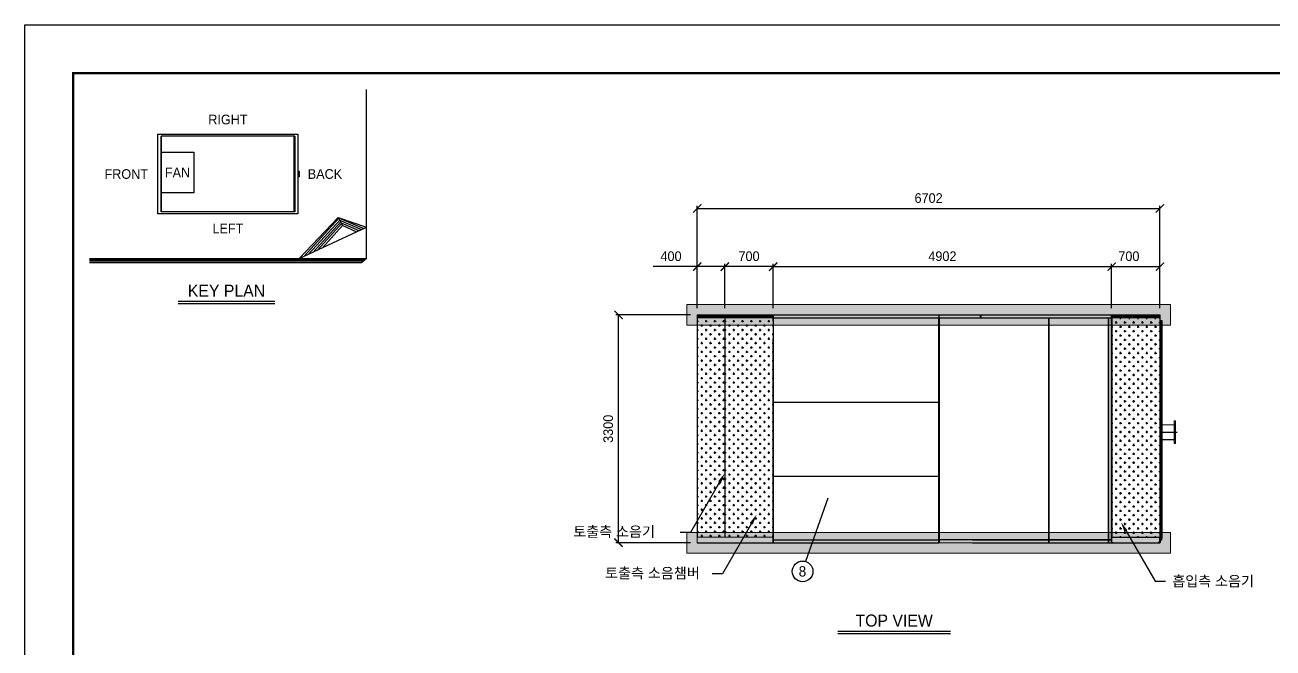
# Model space of a CAD drawing. Header units: millimetres. Extents: x 2458 to 31865, y 2044 to 22839.
# Drawn here: x 2458 to 20536, y 13812 to 22839 of the extents above; entities that cross this region are included whole.
import ezdxf
from ezdxf import colors
from ezdxf.entities.mleader import LeaderData, LeaderLine
from ezdxf.enums import TextEntityAlignment as Align
from ezdxf.math import Vec2, Vec3

# ---------------------------------------------------------------- set-up
doc = ezdxf.new("R2010")
doc.units = ezdxf.units.MM
doc.linetypes.add('CENTER', pattern=[2, 1.25, -0.25, 0.25, -0.25])
for name, color, linetype in [('center', 1, 'CENTER'), ('SMS', 220, 'Continuous'), ('냉각탑', 4, 'Continuous'), ('냉각탑_box', 1, 'Continuous'), ('냉각탑_dim', 1, 'Continuous'), ('냉각탑_form', 1, 'Continuous'), ('냉각탑_text', 3, 'Continuous'), ('냉각탑_찬넬방진', 1, 'Continuous')]:
    doc.layers.add(name, color=color, linetype=linetype)
doc.styles.add('HY울릉도L', font='')
doc.styles.get("Standard").update_dxf_attribs({"font": 'arial.ttf'})
doc.styles.add('돋움', font='Dotum.ttf')
doc.styles.get('HY울릉도L').set_extended_font_data('HY울릉도L')
doc.dimstyles.new('성지DIM', dxfattribs={"dimtxt": 3.5, "dimasz": 3, "dimexe": 1, "dimexo": 2.5, "dimgap": 2, "dimtad": 1, "dimdec": 0, "dimzin": 3, "dimdsep": 46, "dimtxsty": 'HY울릉도L', "dimblk": 'ARCHTICK', "dimcen": -2, "dimclrd": 256, "dimclre": 256, "dimclrt": 7, "dimadec": 0, "dimazin": 0, "dimtfac": 1, "dimtdec": 0, "dimtofl": 0, "dimtmove": 0, "dimatfit": 3, "dimfxl": 1, "dimtolj": 1, "dimtzin": 0, "dimlwe": -1, "dimarcsym": 0})

# ---------------------------------------------------------------- blocks, each defined once
blk = doc.blocks.new('냉각탑form')
at = {"layer": 'Defpoints'}
blk.add_lwpolyline([(0, 297.07), (420.1, 297.07), (420.1, 0), (0, 0)], close=True, dxfattribs=at)
at = {"layer": '냉각탑_form', "const_width": 0.5}
blk.add_lwpolyline([(10, 287.07), (10, 10), (410.1, 10), (410.1, 287.07)], close=True, dxfattribs=at)
blk = doc.blocks.new('_ArchTick')
at = {"color": 0, "linetype": 'ByBlock', "const_width": 0.15}
blk.add_lwpolyline([(-0.5, -0.5), (0.5, 0.5)], dxfattribs=at)
blk = doc.blocks.new('*D406')
at = {"layer": 'Defpoints', "color": 0, "transparency": 16777216}
for p in [(18198, 19338), (13296, 18638), (18198, 18638)]:
    blk.add_point(p, dxfattribs=at)
at = {"layer": '냉각탑_dim', "transparency": 16777216}
for p, q in [((13296, 18738), (13296, 19378)), ((18198, 18738), (18198, 19378))]:
    blk.add_line(p, q, dxfattribs=at)
at = {"layer": '냉각탑_dim', "lineweight": -2, "transparency": 16777216}
blk.add_line((13296, 19338), (18198, 19338), dxfattribs=at)
at = {"layer": '냉각탑_dim', "lineweight": -2, "transparency": 16777216, "xscale": 120, "yscale": 120, "zscale": 120, "rotation": 180}
blk.add_blockref('_ArchTick', (13296, 19338), dxfattribs=at)
at = {"layer": '냉각탑_dim', "lineweight": -2, "transparency": 16777216, "xscale": 120, "yscale": 120, "zscale": 120}
blk.add_blockref('_ArchTick', (18198, 19338), dxfattribs=at)
at = {"layer": '냉각탑_dim', "color": 7, "transparency": 16777216, "insert": (15747, 19488), "char_height": 140, "attachment_point": 5, "style": 'HY울릉도L'}
blk.add_mtext('\\A1;4902', dxfattribs=at)
blk = doc.blocks.new('*D409')
at = {"layer": 'Defpoints', "color": 0, "transparency": 16777216}
for p in [(18898, 19338), (18198, 18638), (18898, 18638)]:
    blk.add_point(p, dxfattribs=at)
at = {"layer": '냉각탑_dim', "transparency": 16777216}
for p, q in [((18198, 18738), (18198, 19378)), ((18898, 18738), (18898, 19378))]:
    blk.add_line(p, q, dxfattribs=at)
at = {"layer": '냉각탑_dim', "lineweight": -2, "transparency": 16777216}
blk.add_line((18198, 19338), (18898, 19338), dxfattribs=at)
at = {"layer": '냉각탑_dim', "lineweight": -2, "transparency": 16777216, "xscale": 120, "yscale": 120, "zscale": 120, "rotation": 180}
blk.add_blockref('_ArchTick', (18198, 19338), dxfattribs=at)
at = {"layer": '냉각탑_dim', "lineweight": -2, "transparency": 16777216, "xscale": 120, "yscale": 120, "zscale": 120}
blk.add_blockref('_ArchTick', (18898, 19338), dxfattribs=at)
at = {"layer": '냉각탑_dim', "color": 7, "transparency": 16777216, "insert": (18448, 19488), "char_height": 140, "attachment_point": 5, "style": 'HY울릉도L'}
blk.add_mtext('\\A1;700', dxfattribs=at)
blk = doc.blocks.new('*D407')
at = {"layer": 'Defpoints', "color": 0, "transparency": 16777216}
for p in [(12596, 19338), (12596, 18636), (13296, 18638)]:
    blk.add_point(p, dxfattribs=at)
at = {"layer": '냉각탑_dim', "transparency": 16777216}
for p, q in [((12596, 18736), (12596, 19378)), ((13296, 18738), (13296, 19378))]:
    blk.add_line(p, q, dxfattribs=at)
at = {"layer": '냉각탑_dim', "lineweight": -2, "transparency": 16777216}
blk.add_line((13296, 19338), (12596, 19338), dxfattribs=at)
at = {"layer": '냉각탑_dim', "lineweight": -2, "transparency": 16777216, "xscale": 120, "yscale": 120, "zscale": 120, "rotation": 180}
blk.add_blockref('_ArchTick', (12596, 19338), dxfattribs=at)
at = {"layer": '냉각탑_dim', "lineweight": -2, "transparency": 16777216, "xscale": 120, "yscale": 120, "zscale": 120}
blk.add_blockref('_ArchTick', (13296, 19338), dxfattribs=at)
at = {"layer": '냉각탑_dim', "color": 7, "transparency": 16777216, "insert": (12946, 19488), "char_height": 140, "attachment_point": 5, "style": 'HY울릉도L'}
blk.add_mtext('\\A1;700', dxfattribs=at)
blk = doc.blocks.new('*D408')
at = {"layer": 'Defpoints', "color": 0, "transparency": 16777216}
for p in [(12196, 19338), (12196, 18638), (12596, 18636)]:
    blk.add_point(p, dxfattribs=at)
at = {"layer": '냉각탑_dim', "transparency": 16777216}
for p, q in [((12196, 18738), (12196, 19378)), ((12596, 18736), (12596, 19378))]:
    blk.add_line(p, q, dxfattribs=at)
at = {"layer": '냉각탑_dim', "lineweight": -2, "transparency": 16777216}
for p, q in [((12196, 19338), (11556, 19338)), ((12596, 19338), (12196, 19338))]:
    blk.add_line(p, q, dxfattribs=at)
at = {"layer": '냉각탑_dim', "lineweight": -2, "transparency": 16777216, "xscale": 120, "yscale": 120, "zscale": 120, "rotation": 180}
blk.add_blockref('_ArchTick', (12196, 19338), dxfattribs=at)
at = {"layer": '냉각탑_dim', "lineweight": -2, "transparency": 16777216, "xscale": 120, "yscale": 120, "zscale": 120}
blk.add_blockref('_ArchTick', (12596, 19338), dxfattribs=at)
at = {"layer": '냉각탑_dim', "color": 7, "transparency": 16777216, "insert": (11816, 19488), "char_height": 140, "attachment_point": 5, "style": 'HY울릉도L'}
blk.add_mtext('\\A1;400', dxfattribs=at)
blk = doc.blocks.new('*D413')
at = {"layer": 'Defpoints', "color": 0, "transparency": 16777216}
for p in [(18898, 20180), (12196, 18638), (18898, 18638)]:
    blk.add_point(p, dxfattribs=at)
at = {"layer": '냉각탑_dim', "transparency": 16777216}
for p, q in [((12196, 18738), (12196, 20220)), ((18898, 18738), (18898, 20220))]:
    blk.add_line(p, q, dxfattribs=at)
at = {"layer": '냉각탑_dim', "lineweight": -2, "transparency": 16777216}
blk.add_line((12196, 20180), (18898, 20180), dxfattribs=at)
at = {"layer": '냉각탑_dim', "lineweight": -2, "transparency": 16777216, "xscale": 120, "yscale": 120, "zscale": 120, "rotation": 180}
blk.add_blockref('_ArchTick', (12196, 20180), dxfattribs=at)
at = {"layer": '냉각탑_dim', "lineweight": -2, "transparency": 16777216, "xscale": 120, "yscale": 120, "zscale": 120}
blk.add_blockref('_ArchTick', (18898, 20180), dxfattribs=at)
at = {"layer": '냉각탑_dim', "color": 7, "transparency": 16777216, "insert": (15547, 20330), "char_height": 140, "attachment_point": 5, "style": 'HY울릉도L'}
blk.add_mtext('\\A1;6702', dxfattribs=at)
blk = doc.blocks.new('*D412')
at = {"layer": 'Defpoints', "color": 0, "transparency": 16777216}
for p in [(11056, 18638), (12196, 18638), (12196, 15338)]:
    blk.add_point(p, dxfattribs=at)
at = {"layer": '냉각탑_dim', "transparency": 16777216}
for p, q in [((12096, 18638), (11016, 18638)), ((12096, 15338), (11016, 15338))]:
    blk.add_line(p, q, dxfattribs=at)
at = {"layer": '냉각탑_dim', "lineweight": -2, "transparency": 16777216}
blk.add_line((11056, 15338), (11056, 18638), dxfattribs=at)
at = {"layer": '냉각탑_dim', "lineweight": -2, "transparency": 16777216, "xscale": 120, "yscale": 120, "zscale": 120}
for p, rotation in [((11056, 18638), 90), ((11056, 15338), 270)]:
    blk.add_blockref('_ArchTick', p, dxfattribs=dict(at, rotation=rotation))
at = {"layer": '냉각탑_dim', "color": 7, "transparency": 16777216, "insert": (10906, 16988), "char_height": 140, "attachment_point": 5, "rotation": 90, "style": 'HY울릉도L'}
blk.add_mtext('\\A1;3300', dxfattribs=at)
blk = doc.blocks.new('A$C4226346C')
at = {"color": 7, "lineweight": 15}
for p, q in [((23, 330), (23, 165)), ((45, 330), (23, 330)), ((23, 321), (45, 321)), ((23, 302), (45, 302)), ((23, 302), (45, 302)), ((23, 298), (45, 298)), ((23, 279), (45, 279)), ((23, 279), (45, 279)), ((45, 274), (23, 274)), ((23, 249), (45, 249)), ((23, 249), (45, 249)), ((23, 226), (45, 226)), ((23, 226), (45, 226)), ((28, 273), (28, 165)), ((45, 273), (28, 273)), ((220, 271), (28, 271)), ((45, 330), (45, 165)), ((217, 273), (45, 273)), ((217, 313), (217, 165)), ((220, 313), (217, 313)), ((220, 313), (217, 313)), ((220, 307), (217, 307)), ((217, 297), (220, 297)), ((217, 297), (220, 297)), ((217, 288), (220, 288)), ((217, 288), (220, 288)), ((220, 273), (217, 273)), ((220, 273), (217, 273)), ((217, 263), (220, 263)), ((217, 263), (220, 263)), ((217, 254), (220, 254)), ((217, 254), (220, 254)), ((217, 204), (220, 204)), ((217, 204), (220, 204)), ((217, 195), (220, 195)), ((217, 195), (220, 195)), ((220, 313), (220, 165)), ((220, 165), (220, 273)), ((23, 176), (45, 176)), ((23, 176), (45, 176)), ((23, 165), (23, 0)), ((23, 153), (45, 153)), ((23, 153), (45, 153)), ((23, 104), (45, 104)), ((23, 104), (45, 104)), ((23, 81), (45, 81)), ((23, 81), (45, 81)), ((45, 56), (23, 56)), ((23, 51), (45, 51)), ((23, 51), (45, 51)), ((23, 31), (45, 31)), ((23, 28), (45, 28)), ((23, 28), (45, 28)), ((23, 8), (45, 8)), ((28, 165), (28, 57)), ((28, 165), (28, 59)), ((220, 59), (28, 59)), ((45, 57), (28, 57)), ((45, 165), (45, 0)), ((217, 57), (45, 57)), ((217, 17), (217, 165)), ((217, 135), (220, 135)), ((217, 135), (220, 135)), ((217, 126), (220, 126)), ((217, 126), (220, 126)), ((217, 76), (220, 76)), ((217, 76), (220, 76)), ((217, 67), (220, 67)), ((217, 67), (220, 67)), ((220, 57), (217, 57)), ((220, 57), (217, 57)), ((217, 42), (220, 42)), ((217, 42), (220, 42)), ((217, 33), (220, 33)), ((217, 33), (220, 33)), ((220, 23), (217, 23)), ((220, 17), (217, 17)), ((220, 17), (217, 17)), ((220, 17), (220, 165)), ((220, 57), (220, 165)), ((220, 59), (220, 165)), ((45, 0), (23, 0))]:
    blk.add_line(p, q, dxfattribs=at)
at = {"layer": 'center'}
blk.add_line((250, 165), (0, 165), dxfattribs=at)
blk = doc.blocks.new('4')
h = blk.add_hatch()
h.set_pattern_fill('CROSS', color=5, scale=10)
h.set_pattern_definition([(0, (-671013.846, 29533.3), (63.5, 63.5), [31.75, -95.25]), (90, (-670997.97, 29517.426), (-63.5, 63.5), [31.75, -95.25])])
h.paths.add_polyline_path([(12197, 15416), (12596, 15416), (12596, 18596), (12197, 18596)])
h = blk.add_hatch()
h.set_pattern_fill('CROSS', color=5, scale=10)
h.set_pattern_definition([(0, (-670613.584, 29533.08), (63.5, 63.5), [31.75, -95.25]), (90, (-670597.71, 29517.206), (-63.5, 63.5), [31.75, -95.25])])
h.paths.add_polyline_path([(12598, 15416), (13298, 15416), (13298, 18595), (12598, 18595)])
h = blk.add_hatch()
h.set_pattern_fill('CROSS', color=5, scale=10)
h.set_pattern_definition([(0, (-665011.446, 29833.3), (63.5, 63.5), [31.75, -95.25]), (90, (-664995.57, 29817.426), (-63.5, 63.5), [31.75, -95.25])])
h.paths.add_polyline_path([(18898, 18588), (18200, 18588), (18200, 15418), (18898, 15418)])
at = {"ltscale": 500}
h = blk.add_hatch(dxfattribs=at)
h.set_pattern_fill('ANSI37', color=251, scale=200)
h.set_pattern_definition([(45, (-12475.86, 2829.152), (-17.67767, 17.67767), []), (135, (-12475.86, 2829.152), (-17.67767, -17.67767), [])])
h.paths.add_polyline_path([(18923, 18273), (18923, 18557), (18901, 18557), (18901, 15380), (18923, 15380), (18923, 15402)])
at = {"lineweight": 5}
for p, q in [((12196, 18638), (13296, 18638)), ((12196, 18638), (12196, 15338)), ((12596, 18597), (12596, 18636)), ((18200, 18638), (18898, 18638)), ((12197, 18596), (12197, 18597)), ((13295, 18596), (12197, 18596)), ((18198, 18596), (18898, 18596)), ((18200, 18594), (18898, 18594)), ((13294, 15416), (12197, 15416)), ((12197, 15416), (12197, 15338)), ((12197, 15338), (12196, 15338)), ((16182, 15338), (15698, 15338))]:
    blk.add_line(p, q, dxfattribs=at)
for p, q in [((12197, 18636), (12197, 18597)), ((13294, 18636), (13294, 18597)), ((13296, 18596), (13296, 18638)), ((13296, 18638), (15696, 18638)), ((13296, 18638), (15696, 18638)), ((15696, 18638), (18200, 18638)), ((16300, 18638), (17798, 18638)), ((16300, 18596), (16300, 18638)), ((18198, 18596), (18198, 18638)), ((18198, 18638), (18198, 15338)), ((18200, 18638), (18200, 18597)), ((18200, 18638), (18200, 15418)), ((18898, 18638), (18898, 15338)), ((18898, 18638), (18898, 15416)), ((12197, 18596), (12197, 15416)), ((12596, 18597), (12596, 15416)), ((13295, 18546), (13295, 18596)), ((13296, 18596), (15696, 18596)), ((13296, 18594), (14560, 18594)), ((15696, 18594), (18198, 18594)), ((15696, 15338), (15696, 18594)), ((16302, 18596), (18198, 18596)), ((16302, 18594), (17287, 18594)), ((17289, 18594), (18154, 18594)), ((18154, 15338), (18154, 18594)), ((18156, 18594), (18198, 18594)), ((18156, 15338), (18156, 18594)), ((18198, 15338), (18198, 18594)), ((13296, 17224), (13296, 18294)), ((13296, 17374), (15696, 17374)), ((13296, 17373), (15696, 17373)), ((13296, 16153), (13296, 17223)), ((13296, 16303), (15696, 16303)), ((13296, 16301), (15696, 16301)), ((13296, 15338), (13296, 16151)), ((13295, 15430), (13295, 15380)), ((13296, 15381), (14560, 15381)), ((13296, 15338), (13296, 15380)), ((13296, 15380), (15696, 15380)), ((15696, 15382), (18154, 15382)), ((16182, 15380), (18198, 15380)), ((17289, 15382), (18154, 15382)), ((18156, 15382), (18198, 15382)), ((18198, 15338), (18198, 15380)), ((18200, 15418), (18898, 15418)), ((18200, 15416), (18897, 15416)), ((18200, 15339), (18200, 15416)), ((18897, 15339), (18897, 15416)), ((12197, 15338), (15696, 15338)), ((16182, 15338), (18198, 15338)), ((18223, 15339), (18223, 15338)), ((18223, 15338), (18873, 15338)), ((18873, 15339), (18873, 15338))]:
    blk.add_line(p, q)
at = {"ltscale": 500}
for p, q in [((12197, 18636), (13294, 18636)), ((15696, 18638), (15696, 15338)), ((18198, 15338), (18223, 15338)), ((18200, 15339), (18223, 15339)), ((18897, 15339), (18873, 15339)), ((18898, 15338), (18873, 15338))]:
    blk.add_line(p, q, dxfattribs=at)
at = {"color": 7}
for p, q in [((13295, 18638), (13295, 15338)), ((13296, 18638), (13296, 15338)), ((18198, 18638), (18198, 15338)), ((18198, 15338), (18198, 18638))]:
    blk.add_line(p, q, dxfattribs=at)
at = {"color": 7, "lineweight": 35}
for p, q in [((16302, 18638), (16302, 18596)), ((15698, 18594), (15698, 15338)), ((17287, 18594), (17287, 15338)), ((17289, 18594), (17289, 15338))]:
    blk.add_line(p, q, dxfattribs=at)
at = {"color": 251, "ltscale": 500}
for p, q in [((18698, 18635), (18701, 18635)), ((18898, 18638), (18898, 15341)), ((18898, 18557), (18926, 18557)), ((18901, 18557), (18901, 15341)), ((18923, 15402), (18923, 18557)), ((18926, 18557), (18926, 15402)), ((18901, 15380), (18923, 15380)), ((18901, 15377), (18926, 15377)), ((18923, 15380), (18923, 15402)), ((18923, 15402), (18926, 15402)), ((18926, 15377), (18926, 15402)), ((18898, 15341), (18901, 15341))]:
    blk.add_line(p, q, dxfattribs=at)
at = {"color": 7, "lineweight": 13, "ltscale": 2.5}
for p in [(18198, 15834), (18198, 15341)]:
    blk.add_line(p, (18198, 15821), dxfattribs=at)
at = {"layer": 'SMS', "color": 5}
for points in [[(12675, 18597, -0.420076), (12670, 18607), (12675, 18626, 1.449198), (12660, 18626), (12665, 18607, -0.524856), (12658, 18597, -0.524856), (12650, 18607), (12655, 18626, 1.449198), (12640, 18626), (12645, 18607, -0.524856), (12638, 18597, -0.524856), (12630, 18607), (12635, 18626, 1.449198), (12620, 18626), (12625, 18607, -0.524856), (12618, 18597, -0.524856), (12610, 18607), (12615, 18626, 1.449198), (12600, 18626), (12605, 18607, -0.524856), (12598, 18597, -0.524856), (12590, 18607), (12595, 18626, 1.449198), (12580, 18626), (12585, 18607, -0.524856), (12578, 18597, -0.524856), (12570, 18607), (12575, 18626, 1.449198), (12560, 18626), (12565, 18607, -0.524856), (12558, 18597, -0.524856), (12550, 18607), (12555, 18626, 1.449198), (12540, 18626), (12545, 18607, -0.524856), (12538, 18597, -0.524856), (12530, 18607), (12535, 18626, 1.449198), (12520, 18626), (12525, 18607, -0.524856), (12518, 18597, -0.524856), (12510, 18607), (12515, 18626, 1.449198), (12500, 18626), (12505, 18607, -0.524856), (12498, 18597, -0.524856), (12491, 18607), (12495, 18626, 1.449198), (12481, 18626), (12485, 18607, -0.524856), (12478, 18597, -0.524856), (12471, 18607), (12476, 18626, 1.449198), (12461, 18626), (12466, 18607, -0.524856), (12458, 18597, -0.524856), (12451, 18607), (12456, 18626, 1.449198), (12441, 18626), (12446, 18607, -0.524856), (12438, 18597, -0.524856), (12431, 18607), (12436, 18626, 1.449198), (12421, 18626), (12426, 18607, -0.524856), (12418, 18597, -0.524856), (12411, 18607), (12416, 18626, 1.449198), (12401, 18626), (12406, 18607, -0.524856), (12398, 18597, -0.524856), (12391, 18607), (12396, 18626, 1.449198), (12381, 18626), (12386, 18607, -0.524856), (12378, 18597, -0.524856), (12371, 18607), (12376, 18626, 1.449198), (12361, 18626), (12366, 18607, -0.524856), (12358, 18597, -0.524856), (12351, 18607), (12356, 18626, 1.449198), (12341, 18626), (12346, 18607, -0.524856), (12338, 18597, -0.524856), (12331, 18607), (12336, 18626, 1.449198), (12321, 18626), (12326, 18607, -0.524856), (12318, 18597, -0.524856), (12311, 18607), (12316, 18626, 1.449198), (12301, 18626), (12306, 18607, -0.524856), (12298, 18597, -0.524856), (12291, 18607), (12296, 18626, 1.449198), (12281, 18626), (12286, 18607, -0.524856), (12279, 18597, -0.524856), (12271, 18607), (12276, 18626, 1.449198), (12261, 18626), (12266, 18607, -0.524856), (12259, 18597, -0.524856), (12251, 18607), (12256, 18626, 1.449198), (12241, 18626), (12246, 18607, -0.524856), (12239, 18597, -0.524856), (12231, 18607), (12236, 18626, 1.449198), (12221, 18626), (12226, 18607, -0.524856), (12219, 18597, -0.524856), (12211, 18607), (12216, 18626, 1.449198), (12201, 18626), (12206, 18607, -0.420076), (12201, 18597, -0.420076)], [(13096, 18597, -0.500631), (13089, 18607), (13094, 18626, 1.449198), (13079, 18626), (13084, 18607, -0.524856), (13077, 18597, -0.524856), (13069, 18607), (13074, 18626, 1.449198), (13059, 18626), (13064, 18607, -0.524856), (13057, 18597, -0.524856), (13049, 18607), (13054, 18626, 1.449198), (13039, 18626), (13044, 18607, -0.524856), (13037, 18597, -0.524856), (13029, 18607), (13034, 18626, 1.449198), (13019, 18626), (13024, 18607, -0.524856), (13017, 18597, -0.524856), (13009, 18607), (13014, 18626, 1.449198), (12999, 18626), (13004, 18607, -0.524856), (12997, 18597, -0.524856), (12989, 18607), (12994, 18626, 1.449198), (12979, 18626), (12984, 18607, -0.524856), (12977, 18597, -0.524856), (12969, 18607), (12974, 18626, 1.449198), (12959, 18626), (12964, 18607, -0.524856), (12957, 18597, -0.524856), (12949, 18607), (12954, 18626, 1.449198), (12939, 18626), (12944, 18607, -0.524856), (12937, 18597, -0.524856), (12929, 18607), (12934, 18626, 1.449198), (12919, 18626), (12924, 18607, -0.524856), (12917, 18597, -0.524856), (12909, 18607), (12914, 18626, 1.449198), (12899, 18626), (12904, 18607, -0.524856), (12897, 18597, -0.524856), (12890, 18607), (12894, 18626, 1.449198), (12880, 18626), (12884, 18607, -0.524856), (12877, 18597, -0.524856), (12870, 18607), (12875, 18626, 1.449198), (12860, 18626), (12865, 18607, -0.524856), (12857, 18597, -0.524856), (12850, 18607), (12855, 18626, 1.449198), (12840, 18626), (12845, 18607, -0.524856), (12837, 18597, -0.524856), (12830, 18607), (12835, 18626, 1.449198), (12820, 18626), (12825, 18607, -0.524856), (12817, 18597, -0.524856), (12810, 18607), (12815, 18626, 1.449198), (12800, 18626), (12805, 18607, -0.524856), (12797, 18597, -0.524856), (12790, 18607), (12795, 18626, 1.449198), (12780, 18626), (12785, 18607, -0.524856), (12777, 18597, -0.524856), (12770, 18607), (12775, 18626, 1.449198), (12760, 18626), (12765, 18607, -0.524856), (12757, 18597, -0.524856), (12750, 18607), (12755, 18626, 1.449198), (12740, 18626), (12745, 18607, -0.524856), (12737, 18597, -0.524856), (12730, 18607), (12735, 18626, 1.449198), (12720, 18626), (12725, 18607, -0.524856), (12717, 18597, -0.524856), (12710, 18607), (12715, 18626, 1.449198), (12700, 18626), (12705, 18607, -0.524856), (12697, 18597, -0.524856), (12690, 18607), (12695, 18626, 1.449198), (12680, 18626), (12685, 18607, -0.524856), (12678, 18597, -0.524856), (12670, 18607), (12675, 18626, 1.449198), (12660, 18626), (12665, 18607, -0.524856), (12658, 18597, -0.417249), (12650, 18605)], [(13293, 18597, -0.420076), (13289, 18607), (13293, 18626, 1.449198), (13279, 18626), (13283, 18607, -0.524856), (13276, 18597, -0.524856), (13269, 18607), (13274, 18626, 1.449198), (13259, 18626), (13264, 18607, -0.524856), (13256, 18597, -0.524856), (13249, 18607), (13254, 18626, 1.449198), (13239, 18626), (13244, 18607, -0.524856), (13236, 18597, -0.524856), (13229, 18607), (13234, 18626, 1.449198), (13219, 18626), (13224, 18607, -0.524856), (13216, 18597, -0.524856), (13209, 18607), (13214, 18626, 1.449198), (13199, 18626), (13204, 18607, -0.524856), (13196, 18597, -0.524856), (13189, 18607), (13194, 18626, 1.449198), (13179, 18626), (13184, 18607, -0.524856), (13176, 18597, -0.524856), (13169, 18607), (13174, 18626, 1.449198), (13159, 18626), (13164, 18607, -0.524856), (13156, 18597, -0.524856), (13149, 18607), (13154, 18626, 1.449198), (13139, 18626), (13144, 18607, -0.524856), (13136, 18597, -0.524856), (13129, 18607), (13134, 18626, 1.449198), (13119, 18626), (13124, 18607, -0.524856), (13116, 18597, -0.524856), (13109, 18607), (13114, 18626, 1.449198), (13099, 18626), (13104, 18607, -0.524856), (13096, 18597, -0.524856), (13089, 18607), (13094, 18626, 1.449198), (13079, 18626), (13084, 18607, -0.524856), (13077, 18597, -0.417249), (13069, 18605)], [(13296, 18607, -0.174757), (13296, 18602, -0.174757)]]:
    blk.add_lwpolyline(points, format="xyb", dxfattribs=at)
at = {"layer": 'SMS', "color": 5, "elevation": 0}
for points in [[(18677, 18595, -0.420076), (18672, 18606), (18677, 18624, 1.449198), (18662, 18624), (18667, 18606, -0.524856), (18660, 18595, -0.524856), (18653, 18606), (18657, 18624, 1.449198), (18643, 18624), (18647, 18606, -0.524856), (18640, 18595, -0.524856), (18633, 18606), (18638, 18624, 1.449198), (18623, 18624), (18628, 18606, -0.524856), (18620, 18595, -0.524856), (18613, 18606), (18618, 18624, 1.449198), (18603, 18624), (18608, 18606, -0.524856), (18600, 18595, -0.524856), (18593, 18606), (18598, 18624, 1.449198), (18583, 18624), (18588, 18606, -0.524856), (18580, 18595, -0.524856), (18573, 18606), (18578, 18624, 1.449198), (18563, 18624), (18568, 18606, -0.524856), (18560, 18595, -0.524856), (18553, 18606), (18558, 18624, 1.449198), (18543, 18624), (18548, 18606, -0.524856), (18540, 18595, -0.524856), (18533, 18606), (18538, 18624, 1.449198), (18523, 18624), (18528, 18606, -0.524856), (18520, 18595, -0.524856), (18513, 18606), (18518, 18624, 1.449198), (18503, 18624), (18508, 18606, -0.524856), (18500, 18595, -0.524856), (18493, 18606), (18498, 18624, 1.449198), (18483, 18624), (18488, 18606, -0.524856), (18480, 18595, -0.524856), (18473, 18606), (18478, 18624, 1.449198), (18463, 18624), (18468, 18606, -0.524856), (18460, 18595, -0.524856), (18453, 18606), (18458, 18624, 1.449198), (18443, 18624), (18448, 18606, -0.524856), (18441, 18595, -0.524856), (18433, 18606), (18438, 18624, 1.449198), (18423, 18624), (18428, 18606, -0.524856), (18421, 18595, -0.524856), (18413, 18606), (18418, 18624, 1.449198), (18403, 18624), (18408, 18606, -0.524856), (18401, 18595, -0.524856), (18393, 18606), (18398, 18624, 1.449198), (18383, 18624), (18388, 18606, -0.524856), (18381, 18595, -0.524856), (18373, 18606), (18378, 18624, 1.449198), (18363, 18624), (18368, 18606, -0.524856), (18361, 18595, -0.524856), (18353, 18606), (18358, 18624, 1.449198), (18343, 18624), (18348, 18606, -0.524856), (18341, 18595, -0.524856), (18333, 18606), (18338, 18624, 1.449198), (18323, 18624), (18328, 18606, -0.524856), (18321, 18595, -0.524856), (18313, 18606), (18318, 18624, 1.449198), (18303, 18624), (18308, 18606, -0.524856), (18301, 18595, -0.524856), (18293, 18606), (18298, 18624, 1.449198), (18283, 18624), (18288, 18606, -0.524856), (18281, 18595, -0.524856), (18273, 18606), (18278, 18624, 1.449198), (18263, 18624), (18268, 18606, -0.524856), (18261, 18595, -0.524856), (18254, 18606), (18258, 18624, 1.449198), (18244, 18624), (18248, 18606, -0.524856), (18241, 18595, -0.524856), (18234, 18606), (18239, 18624, 1.449198), (18224, 18624), (18229, 18606, -0.524856), (18221, 18595, -0.524856), (18214, 18606), (18219, 18624, 1.449198), (18204, 18624), (18209, 18606, -0.420076), (18204, 18595, -0.420076)], [(18897, 18624, 1.449198), (18882, 18624), (18887, 18606, -0.524856), (18879, 18595, -0.524856), (18872, 18606), (18877, 18624, 1.449198), (18862, 18624), (18867, 18606, -0.524856), (18859, 18595, -0.524856), (18852, 18606), (18857, 18624, 1.449198), (18842, 18624), (18847, 18606, -0.524856), (18840, 18595, -0.524856), (18832, 18606), (18837, 18624, 1.449198), (18822, 18624), (18827, 18606, -0.524856), (18820, 18595, -0.524856), (18812, 18606), (18817, 18624, 1.449198), (18802, 18624), (18807, 18606, -0.524856), (18800, 18595, -0.524856), (18792, 18606), (18797, 18624, 1.449198), (18782, 18624), (18787, 18606, -0.524856), (18780, 18595, -0.524856), (18772, 18606), (18777, 18624, 1.449198), (18762, 18624), (18767, 18606, -0.524856), (18760, 18595, -0.524856), (18752, 18606), (18757, 18624, 1.449198), (18742, 18624), (18747, 18606, -0.524856), (18740, 18595, -0.524856), (18732, 18606), (18737, 18624, 1.449198), (18722, 18624), (18727, 18606, -0.524856), (18720, 18595, -0.524856), (18712, 18606), (18717, 18624, 1.449198), (18702, 18624), (18707, 18606, -0.524856), (18700, 18595, -0.524856), (18692, 18606), (18697, 18624, 1.449198), (18682, 18624), (18687, 18606, -0.524856), (18680, 18595, -0.524856), (18672, 18606), (18677, 18624, 1.449198), (18662, 18624), (18667, 18606, -0.420076), (18663, 18595)], [(18897, 18595, -0.420076), (18892, 18606), (18897, 18624)]]:
    blk.add_lwpolyline(points, format="xyb", dxfattribs=at)
at = {"layer": '냉각탑_찬넬방진', "ltscale": 150}
blk.add_line((18842, 15338), (18898, 15338), dxfattribs=at)
at = {"xscale": -1}
blk.add_blockref('A$C4226346C', (19147, 16773), dxfattribs=at)

msp = doc.modelspace()

# ---------------------------------------------------------------- hatches: boundary and pattern name
h = msp.add_hatch()
h.set_pattern_fill('AR-CONC', color=4)
h.set_pattern_definition([(50, (-316903.13, -183495.99), (182.18467, -15.939086), [19.05, -209.55]), (355, (-316903.13, -183495.99), (-35.24342, 191.056845), [15.24, -167.64058]), (100.451445, (-316887.95, -183497.32), (146.94125, 175.11775), [16.19001, -178.090245]), (46.1842, (-316903.13, -183445.19), (271.07904, -42.04233), [28.575, -314.325]), (96.63556, (-316880.54, -183448.7), (237.40413, 247.42612), [24.28502, -267.1356]), (351.18415, (-316903.13, -183445.2), (237.40413, 247.42612), [22.85997, -251.45973]), (21, (-316877.73, -183457.89), (151.61439, -102.2652), [19.05, -209.55]), (326, (-316877.73, -183457.89), (61.80203, 184.18797), [15.24, -167.64]), (71.451445, (-316865.1, -183466.41), (213.41642, 81.92277), [16.19001, -178.08994]), (37.5, (-316903.13, -183495.99), (3.088603, 84.555039), [0, -165.608, 0, -170.18, 0, -168.275]), (7.5, (-316903.13, -183495.99), (66.819663, 100.180575), [0, -97.028, 0, -161.798, 0, -64.135]), (327.5, (-316959.774, -183495.99), (135.590595, -5.728744), [0, -63.5, 0, -198.12, 0, -262.89]), (317.5, (-316985.17, -183495.99), (148.12918, 25.42649), [0, -82.55, 0, -131.572, 0, -186.69])])
edge = h.paths.add_edge_path()
edge.add_line((12047.5, 18487.5), (19051.8, 18487.5))
edge.add_line((19051.8, 18487.5), (19052, 18787.5))
edge.add_line((19052, 18787.5), (12047.5, 18787.5))
edge.add_line((12047.5, 18787.5), (12047.4, 18487.5))
h = msp.add_hatch()
h.set_pattern_fill('AR-CONC', color=4)
h.set_pattern_definition([(50, (-316903.13, -186795.99), (182.18467, -15.939086), [19.05, -209.55]), (355, (-316903.13, -186795.99), (-35.24342, 191.056845), [15.24, -167.64058]), (100.451445, (-316887.95, -186797.32), (146.94125, 175.11775), [16.19001, -178.090245]), (46.1842, (-316903.13, -186745.19), (271.07904, -42.04233), [28.575, -314.325]), (96.63556, (-316880.54, -186748.7), (237.40413, 247.42612), [24.28502, -267.1356]), (351.18415, (-316903.13, -186745.2), (237.40413, 247.42612), [22.85997, -251.45973]), (21, (-316877.73, -186757.89), (151.61439, -102.2652), [19.05, -209.55]), (326, (-316877.73, -186757.89), (61.80203, 184.18797), [15.24, -167.64]), (71.451445, (-316865.1, -186766.41), (213.41642, 81.92277), [16.19001, -178.08994]), (37.5, (-316903.13, -186795.99), (3.088603, 84.555039), [0, -165.608, 0, -170.18, 0, -168.275]), (7.5, (-316903.13, -186795.99), (66.819663, 100.180575), [0, -97.028, 0, -161.798, 0, -64.135]), (327.5, (-316959.774, -186795.99), (135.590595, -5.728744), [0, -63.5, 0, -198.12, 0, -262.89]), (317.5, (-316985.17, -186795.99), (148.12918, 25.42649), [0, -82.55, 0, -131.572, 0, -186.69])])
edge = h.paths.add_edge_path()
edge.add_line((12047.5, 15187.5), (19051.8, 15187.5))
edge.add_line((19051.8, 15187.5), (19052, 15487.5))
edge.add_line((19052, 15487.5), (12047.5, 15487.5))
edge.add_line((12047.5, 15487.5), (12047.4, 15187.5))

# ---------------------------------------------------------------- linework, layer by layer
at = {"lineweight": 5}
msp.add_line((12047.5, 15187.5), (12047.5, 15487.5), dxfattribs=at)
at = {"lineweight": 5, "elevation": 0}
msp.add_lwpolyline([(12047.5, 18487.5), (19051.9, 18487.5), (19051.9, 18787.5), (12047.5, 18787.5)], close=True, dxfattribs=at)
msp.add_lwpolyline([(12047.5, 15187.5), (19051.9, 15187.5), (19051.9, 15487.5), (12047.5, 15487.5)], dxfattribs=at)
at = {"layer": '냉각탑', "ltscale": 30}
for p, q in [((4430.5, 21225.8), (4430.5, 20133.4)), ((4430.5, 20133.4), (4430.5, 21225.8)), ((6365.3, 21225.8), (4430.5, 21225.8)), ((6356.1, 20133.4), (6356.1, 21225.8)), ((6365.3, 20133.4), (6365.3, 21225.8)), ((6365.3, 21225.8), (6365.3, 20133.4)), ((6411.4, 20713), (6411.4, 20646.2)), ((6365.3, 20133.4), (4430.5, 20133.4))]:
    msp.add_line(p, q, dxfattribs=at)
for points in [[(6411.4, 21255.7), (6411.4, 20103.5), (4383.3, 20103.5), (4383.3, 21255.7)], [(4430.5, 20994.2), (4904.5, 20994.2), (4904.9, 20407.7), (4430.5, 20407.7)], [(6420.2, 20720.4), (6426, 20720.4), (6426, 20638.8), (6420.2, 20638.8)], [(6426, 20720.4), (6431.8, 20720.4), (6431.8, 20638.8), (6426, 20638.8)]]:
    msp.add_lwpolyline(points, close=True, dxfattribs=at)
at = {"layer": '냉각탑_box'}
for p, q in [((7403.1, 19453.7), (7403.1, 21905.5)), ((6428.9, 19453.7), (6994.3, 20051.3)), ((6428.9, 19453.7), (7403.1, 19908.9)), ((6496.5, 19485.3), (7010.8, 20044.5)), ((6564, 19516.8), (7022, 20016.5)), ((6631.6, 19548.4), (7033.3, 19988.5)), ((6699.2, 19580), (7044.5, 19960.5)), ((6766.8, 19611.6), (7055.7, 19932.5)), ((6994.3, 20051.3), (7403.1, 19908.9)), ((6994.3, 20051.3), (7055.7, 19932.5)), ((7013.1, 20038.7), (7367.6, 19892.3)), ((7026.6, 20005), (7332, 19875.6)), ((7040.2, 19971.3), (7296.4, 19859)), ((7053.7, 19937.6), (7260.9, 19842.4)), ((3391.6, 19453.7), (7403.1, 19453.7)), ((3391.6, 19442), (7389, 19442)), ((3391.6, 19420.5), (7363, 19420.5)), ((3391.6, 19399.1), (7337.1, 19399.1)), ((7403.1, 19453.7), (7337.1, 19399.1)), ((4677.3, 18837.2), (6077.3, 18837.2)), ((4677.3, 18802.2), (6077.3, 18802.2)), ((14231.6, 14058.3), (15864.9, 14058.3)), ((14231.6, 14023.3), (15864.9, 14023.3))]:
    msp.add_line(p, q, dxfattribs=at)
at = {"layer": '냉각탑_dim', "linetype": 'ByBlock', "lineweight": -2}
msp.add_lwpolyline([(14087.9, 15981), (13766, 15065.9)], dxfattribs=at)
msp.add_circle((13721.9, 14922.5), 150, dxfattribs=at)

# ---------------------------------------------------------------- block references
msp.add_blockref('4', (0, 0))
at = {"layer": '냉각탑_form', "xscale": 70.00000000000001, "yscale": 70.00000000000001, "zscale": 70.00000000000001}
msp.add_blockref('냉각탑form', (2458.1, 2043.9), dxfattribs=at)

# ---------------------------------------------------------------- texts
at = {"layer": '냉각탑_text', "style": '돋움'}
for s, height, p in [('RIGHT', 140, (5397.9, 21469.4)), ('FRONT', 140, (3925.2, 20679.6)), ('FAN', 140, (4667.7, 20701)), ('BACK', 140, (6803.4, 20679.6)), ('LEFT', 140, (5397.9, 19890.6)), ('KEY PLAN', 175, (5377.3, 18988.9)), ('8', 150, (13720, 14922.7)), ('TOP VIEW', 175, (15048.3, 14210))]:
    msp.add_text(s, height=height, dxfattribs=at).set_placement(p, align=Align.MIDDLE_CENTER)
for s, p in [('토출측 소음기', (10399.8, 15497.8)), ('토출측 소음챔버', (10860.5, 14897.9)), ('흡입측 소음기', (19076.4, 14781.6))]:
    msp.add_text(s, height=150, dxfattribs=at).set_placement(p, align=Align.MIDDLE_LEFT)

# ---------------------------------------------------------------- dimensions: what is measured, and where the dimension line sits
at = {"layer": '냉각탑_dim'}
for base, p1, p2, picture, middle in [((18898.3, 20180.4), (12195.9, 18637.5), (18898.3, 18637.5), '*D413', (15547.1, 20330.4)), ((12195.9, 19337.5), (12595.9, 18635.9), (12195.9, 18637.5), '*D408', (11815.9, 19487.5)), ((12595.9, 19337.5), (13296.3, 18637.5), (12595.9, 18635.9), '*D407', (12946.1, 19487.5)), ((18198.3, 19337.5), (13296.3, 18637.5), (18198.3, 18637.5), '*D406', (15747.3, 19487.5))]:
    dim = msp.add_linear_dim(base=base, p1=p1, p2=p2, dimstyle='성지DIM', override={"dimscale": 40}, dxfattribs=at)
    dim.commit()
    dim.dimension.update_dxf_attribs({"geometry": picture, "text_midpoint": middle})
dim = msp.add_linear_dim(base=(18898.3, 19337.5), p1=(18198.3, 18637.5), p2=(18898.3, 18637.5), dimstyle='성지DIM', override={"dimscale": 40}, dxfattribs=at)
dim.commit()
dim.dimension.update_dxf_attribs({"geometry": '*D409', "text_midpoint": (18448.3, 19337.5), "dimtype": 160})
dim = msp.add_linear_dim(base=(11055.6, 18637.5), p1=(12195.9, 15337.5), p2=(12195.9, 18637.5), angle=90, dimstyle='성지DIM', override={"dimscale": 40}, dxfattribs=at)
dim.commit()
dim.dimension.update_dxf_attribs({"geometry": '*D412', "text_midpoint": (10905.6, 16987.5)})

# ---------------------------------------------------------------- leaders
ml = msp.add_multileader_mtext('Standard', dxfattribs=at)
ml.set_content('')
ml.set_leader_properties(color=256)
ml.build(insert=Vec2(0, 0))
ml.multileader.update_dxf_attribs({"text_right_attachment_type": 6, "dogleg_length": 5, "arrow_head_size": 150, "scale": 30})
ctx = ml.context
ctx.base_point, ctx.scale, ctx.char_height, ctx.arrow_head_size, ctx.landing_gap_size, ctx.plane_origin = Vec3(11949.4, 15487.8), 30, 5.4, 150, 2.7, Vec3(12594.2, 16344.8)
ctx.right_attachment, ctx.text_align_type = 6, 2
notes = []
notes.append((ctx, [(0, (1, 1, 0), (12099.4, 15487.8), (-1, 0), 150, [(0, [(12594.2, 16344.8)], 0, [])])]))
ctx.mtext, ml.multileader.dxf.content_type = None, 0
ml = msp.add_multileader_mtext('Standard', dxfattribs=at)
ml.set_content('')
ml.set_leader_properties(color=256)
ml.build(insert=Vec2(0, 0))
ml.multileader.update_dxf_attribs({"text_right_attachment_type": 6, "dogleg_length": 5, "arrow_head_size": 150, "scale": 30})
ctx = ml.context
ctx.base_point, ctx.scale, ctx.char_height, ctx.arrow_head_size, ctx.landing_gap_size, ctx.plane_origin = Vec3(12410.1, 14887.9), 30, 5.4, 150, 2.7, Vec3(13054.9, 15744.9)
ctx.right_attachment, ctx.text_align_type = 6, 2
notes.append((ctx, [(0, (1, 1, 0), (12560.1, 14887.9), (-1, 0), 150, [(0, [(13054.9, 15744.9)], 0, [])])]))
ctx.mtext, ml.multileader.dxf.content_type = None, 0
ml = msp.add_multileader_mtext('Standard', dxfattribs=at)
ml.set_content('')
ml.set_leader_properties(color=256)
ml.build(insert=Vec2(0, 0))
ml.multileader.update_dxf_attribs({"text_right_attachment_type": 6, "dogleg_length": 5, "arrow_head_size": 150, "scale": 30})
ctx = ml.context
ctx.base_point, ctx.scale, ctx.char_height, ctx.arrow_head_size, ctx.landing_gap_size, ctx.plane_origin = Vec3(18976.4, 14778.3), 30, 5.4, 150, 2.7, Vec3(18331.6, 15635.3)
ctx.right_attachment = 6
notes.append((ctx, [(0, (1, 1, 0), (18826.4, 14778.3), (1, 0), 150, [(0, [(18331.6, 15635.3)], 0, [])])]))
ctx.mtext, ml.multileader.dxf.content_type = None, 0
for ctx, leaders in notes:
    for number, flags, end, landing, length, lines in leaders:
        leader = LeaderData()
        leader.index, (leader.has_last_leader_line, leader.has_dogleg_vector, leader.attachment_direction) = number, flags
        leader.last_leader_point, leader.dogleg_vector, leader.dogleg_length = Vec3(end), Vec3(landing), length
        for number, points, colour, breaks in lines:
            line = LeaderLine()
            line.index, line.vertices, line.color, line.breaks = number, Vec3.list(points), colors.encode_raw_color(colour), breaks
            leader.lines.append(line)
        ctx.leaders.append(leader)

doc.saveas('drawing.dxf')
